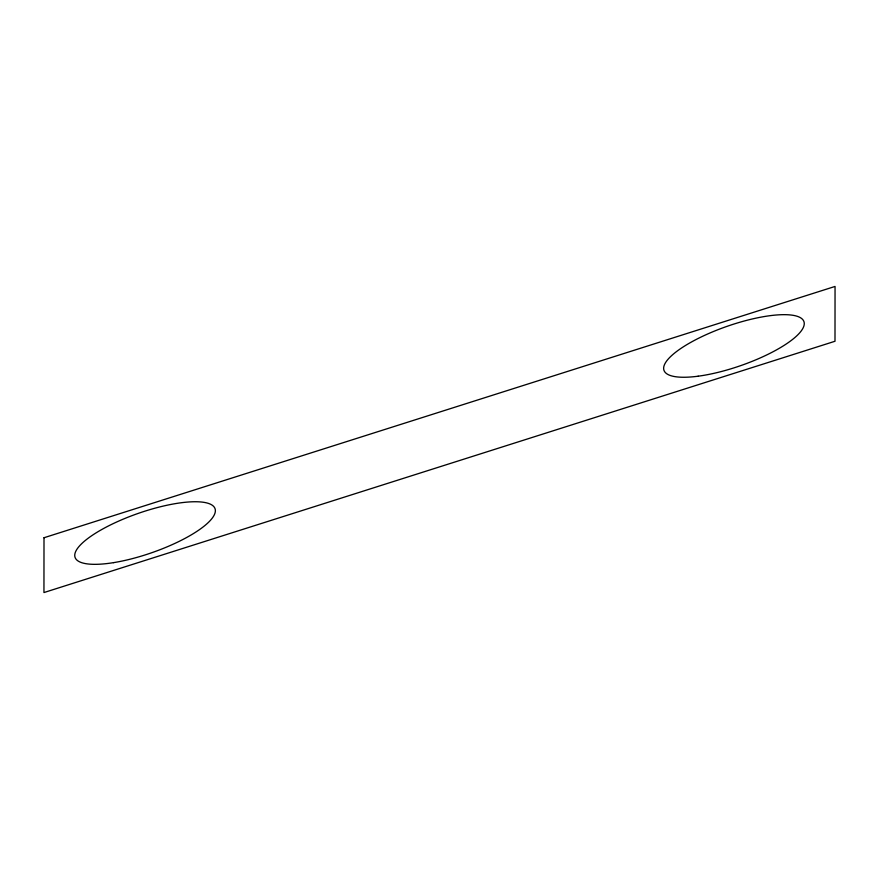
<?xml version="1.0" encoding="UTF-8"?>
<svg xmlns="http://www.w3.org/2000/svg" width="879" height="879" viewBox="0 0 879 879"><rect width="100%" height="100%" fill="white"/><g stroke="black" fill="none" stroke-linecap="round" stroke-linejoin="round"><path stroke-width="1.32" d="M44.005 537.739L43.95 592.556L834.995 341.261L835.05 286.444L44.005 537.739M698.146 376.201A74.1 20.799 -19.2 0 0 804.252 323.857A74.1 20.799 -19.2 0 0 699.431 337.833A74.1 20.799 -19.2 0 0 698.146 376.201M113.523 562.648A74.1 20.799 -19.2 0 0 215.245 509.446A74.1 20.799 -19.2 0 0 106.392 527.015A74.1 20.799 -19.2 0 0 113.523 562.648"/></g></svg>
